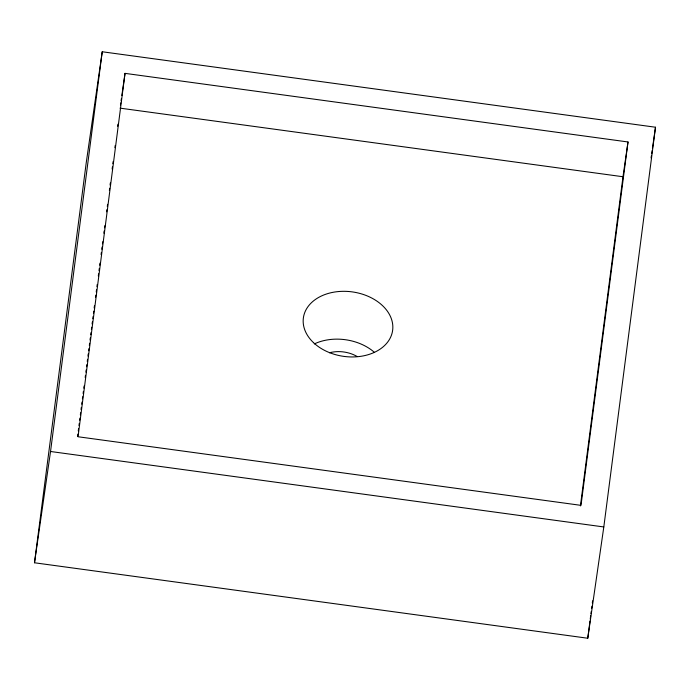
<?xml version="1.0" encoding="UTF-8"?>
<svg xmlns="http://www.w3.org/2000/svg" width="690" height="690" viewBox="0 0 690 690"><rect width="100%" height="100%" fill="white"/><g stroke="black" fill="none" stroke-linecap="round" stroke-linejoin="round"><path stroke-width="1.03" d="M34.5 562.773L86.19 163.047L102.232 51.759L655.5 127.227L603.81 526.953L587.768 638.241L34.5 562.773L50.534 451.493L102.232 51.759M77.582 436.253L77.858 434.122M78.272 430.914L78.556 428.775M78.971 425.566L79.246 423.427M79.66 420.227L79.937 418.088M80.35 414.88L80.627 412.741M81.04 409.541L81.317 407.402M81.731 404.193L82.007 402.054M82.421 398.846L82.697 396.716M83.111 393.507L83.387 391.368M83.8 388.16L84.085 386.021M85.189 377.473L85.465 375.334M85.879 372.126L86.155 369.995M86.569 366.787L86.845 364.648M87.259 361.439L87.535 359.3M87.949 356.1L88.225 353.961M88.639 350.753L88.915 348.614M89.329 345.405L89.614 343.275M90.028 340.067L90.304 337.928M90.718 334.719L90.994 332.58M91.408 329.38L91.684 327.241M92.098 324.033L92.374 321.894M92.788 318.694L93.064 316.555M93.478 313.346L93.754 311.207M94.168 307.999L94.444 305.868M95.556 297.312L95.832 295.173M96.246 291.974L96.522 289.835M96.936 286.626L97.212 284.487M98.316 275.94L98.592 273.801M99.006 270.592L99.282 268.453M99.696 265.253L99.972 263.114M101.085 254.558L101.361 252.428M101.775 249.219L102.051 247.08M102.465 243.872L102.741 241.733M103.845 233.186L104.121 231.047M104.535 227.847L104.811 225.708M106.614 211.813L106.89 209.674M107.304 206.465L107.58 204.326M109.374 190.431L109.65 188.301M110.064 185.093L110.34 182.954M112.142 169.059L112.418 166.92M112.832 163.711L113.108 161.581M114.902 147.686L115.178 145.547M117.671 126.305L117.947 124.174M125.028 73.364L78.039 436.753L581.006 505.356L628.004 141.968L125.028 73.364L121.837 95.496M580.419 505.925L622.992 176.744L628.004 141.968M587.768 638.241L589.985 621.138M590.261 618.999L590.675 615.791M590.951 613.66L591.227 611.521M591.641 608.313L591.917 606.174M592.331 602.965L592.607 600.835M120.474 104.975L120.776 102.87M121.078 100.757L121.388 98.653M651.067 157.958L651.377 155.845M651.679 153.723L652.136 150.541M652.447 148.419L655.5 127.227M120.017 108.14L622.992 176.744M50.534 451.493L603.81 526.953M329.527 352.754A27.919 20.148 8.2 0 1 357.187 356.532M314.338 343.913A45.057 32.516 8.2 0 1 374.092 352.064M313.493 342.637A45.057 32.516 8.2 0 0 390.048 338.359A45.057 32.516 8.2 0 0 340.481 291.404A45.057 32.516 8.2 0 0 313.493 342.637"/></g></svg>
